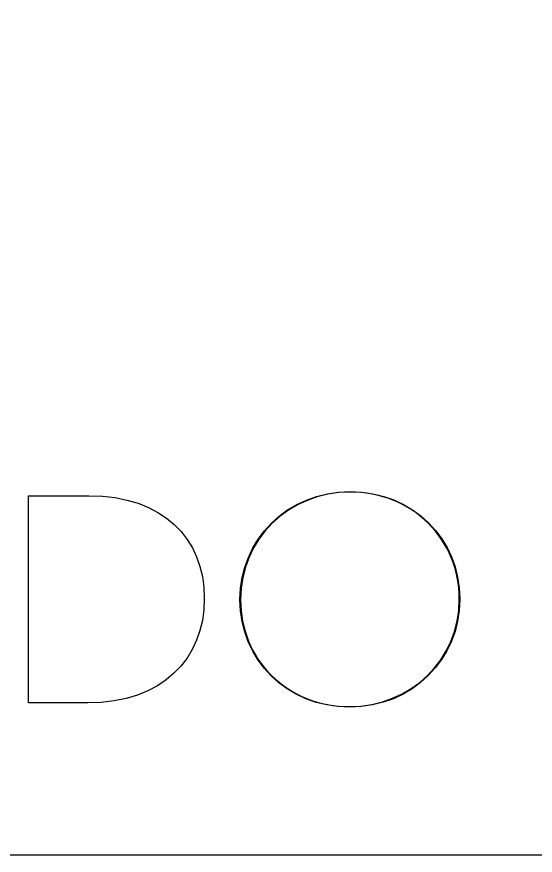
# Model space of a CAD drawing. Extents: x 43 to 403, y -142 to -7.
# Drawn here: x 180.58 to 208.76, y -142.34 to -96.79 of the extents above; entities that cross this region are included whole.
import ezdxf

# ---------------------------------------------------------------- set-up
doc = ezdxf.new("R2010")
doc.units = 0
doc.layers.add('CUT', color=7, linetype='CONTINUOUS')

# ---------------------------------------------------------------- blocks, each defined once
blk = doc.blocks.new('*U14')
at = {"layer": 'CUT', "color": 1}
for points in [[(196.851, -122.896), (196.362, -123.033), (196.851, -122.86)], [(196.362, -123.068), (196.362, -123.033), (196.851, -122.896)], [(196.879, -122.886), (196.851, -122.86), (196.879, -122.85)], [(196.901, -122.878), (196.879, -122.85), (196.901, -122.845)], [(196.912, -122.874), (196.901, -122.845), (196.912, -122.842)], [(197.433, -122.747), (196.912, -122.842), (197.433, -122.713)], [(196.912, -122.874), (196.912, -122.842), (197.433, -122.747)], [(197.463, -122.739), (197.433, -122.713), (197.463, -122.706)], [(197.474, -122.737), (197.463, -122.706), (197.474, -122.704)], [(197.488, -122.733), (197.474, -122.704), (197.488, -122.702)], [(198.04, -122.653), (197.488, -122.702), (198.04, -122.622)], [(197.488, -122.733), (197.488, -122.702), (198.04, -122.653)], [(198.065, -122.649), (198.04, -122.622), (198.065, -122.618)], [(198.072, -122.648), (198.065, -122.618), (198.072, -122.617)], [(198.086, -122.646), (198.072, -122.617), (198.086, -122.616)], [(198.671, -122.618), (198.086, -122.616), (198.671, -122.588)], [(198.086, -122.646), (198.086, -122.616), (198.671, -122.618)], [(198.703, -122.617), (198.671, -122.588), (198.703, -122.587)], [(198.671, -122.618), (198.671, -122.588), (198.703, -122.617)], [(198.703, -122.617), (198.703, -122.587), (199.289, -122.644)], [(199.289, -122.644), (198.703, -122.587), (199.289, -122.615)], [(199.289, -122.644), (199.289, -122.615), (199.303, -122.644)], [(199.303, -122.644), (199.303, -122.615), (199.31, -122.645)], [(199.31, -122.645), (199.31, -122.616), (199.334, -122.648)], [(199.334, -122.648), (199.334, -122.617), (199.887, -122.726)], [(199.887, -122.726), (199.334, -122.617), (199.887, -122.697)], [(199.887, -122.726), (199.887, -122.697), (199.901, -122.728)], [(199.901, -122.728), (199.901, -122.699), (199.911, -122.73)], [(199.911, -122.73), (199.911, -122.7), (199.942, -122.737)], [(199.942, -122.737), (199.942, -122.704), (200.462, -122.862)], [(200.462, -122.862), (199.942, -122.704), (200.462, -122.832)], [(200.462, -122.862), (200.462, -122.832), (200.473, -122.864)], [(200.473, -122.864), (200.473, -122.835), (200.495, -122.872)], [(200.495, -122.872), (200.495, -122.84), (200.524, -122.882)], [(200.524, -122.882), (200.524, -122.847), (201.012, -123.049)], [(201.012, -123.049), (200.524, -122.847), (201.012, -123.019)], [(195.773, -123.349), (195.349, -123.56), (195.773, -123.308)], [(195.349, -123.599), (195.349, -123.56), (195.773, -123.349)], [(195.797, -123.335), (195.773, -123.308), (195.797, -123.294)], [(195.825, -123.319), (195.797, -123.294), (195.825, -123.281)], [(195.84, -123.31), (195.825, -123.281), (195.84, -123.274)], [(196.297, -123.098), (195.84, -123.274), (196.297, -123.06)], [(195.84, -123.31), (195.84, -123.274), (196.297, -123.098)], [(196.323, -123.086), (196.297, -123.06), (196.323, -123.047)], [(196.35, -123.073), (196.323, -123.047), (196.35, -123.037)], [(196.362, -123.068), (196.35, -123.037), (196.362, -123.033)], [(201.012, -123.049), (201.012, -123.019), (201.024, -123.053)], [(201.024, -123.053), (201.024, -123.023), (201.051, -123.066)], [(201.051, -123.066), (201.051, -123.033), (201.078, -123.078)], [(201.078, -123.078), (201.078, -123.042), (201.534, -123.286)], [(201.534, -123.286), (201.078, -123.042), (201.534, -123.255)], [(201.534, -123.286), (201.534, -123.255), (201.55, -123.293)], [(201.55, -123.293), (201.55, -123.262), (201.577, -123.309)], [(201.577, -123.309), (201.577, -123.275), (201.601, -123.324)], [(201.601, -123.324), (201.601, -123.286), (202.025, -123.571)], [(202.025, -123.571), (201.601, -123.286), (202.025, -123.537)], [(194.891, -123.931), (194.861, -123.913), (194.891, -123.89)], [(195.282, -123.647), (194.891, -123.89), (195.282, -123.603)], [(194.891, -123.931), (194.891, -123.89), (195.282, -123.647)], [(195.304, -123.631), (195.282, -123.603), (195.304, -123.587)], [(195.327, -123.615), (195.304, -123.587), (195.327, -123.573)], [(195.349, -123.599), (195.327, -123.573), (195.349, -123.56)], [(202.025, -123.571), (202.025, -123.537), (202.047, -123.583)], [(202.047, -123.583), (202.047, -123.55), (202.07, -123.6)], [(202.07, -123.6), (202.07, -123.564), (202.092, -123.616)], [(202.092, -123.616), (202.092, -123.577), (202.483, -123.9)], [(202.483, -123.9), (202.092, -123.577), (202.483, -123.864)], [(202.483, -123.9), (202.483, -123.864), (202.513, -123.922)], [(202.513, -123.922), (202.513, -123.886), (202.529, -123.936)], [(194.425, -124.353), (194.409, -124.319), (194.425, -124.302)], [(194.43, -124.348), (194.425, -124.302), (194.43, -124.297)], [(194.47, -124.305), (194.43, -124.297), (194.47, -124.261)], [(194.827, -123.988), (194.47, -124.261), (194.827, -123.941)], [(194.47, -124.305), (194.47, -124.261), (194.827, -123.988)], [(194.846, -123.972), (194.827, -123.941), (194.846, -123.924)], [(194.861, -123.958), (194.846, -123.924), (194.861, -123.913)], [(202.529, -123.936), (202.529, -123.897), (202.547, -123.953)], [(202.547, -123.953), (202.547, -123.911), (202.904, -124.271)], [(202.904, -124.271), (202.904, -124.231), (202.944, -124.307)], [(202.944, -124.307), (202.944, -124.267), (202.949, -124.313)], [(202.949, -124.313), (202.949, -124.272), (202.965, -124.33)], [(202.965, -124.33), (202.965, -124.286), (203.286, -124.682)], [(193.748, -125.164), (193.748, -125.113), (194.031, -124.791)], [(194.044, -124.774), (194.031, -124.735), (194.044, -124.718)], [(194.045, -124.773), (194.044, -124.718), (194.045, -124.717)], [(194.045, -124.773), (194.045, -124.717), (194.088, -124.716)], [(194.088, -124.716), (194.088, -124.67), (194.409, -124.37)], [(203.286, -124.682), (203.286, -124.637), (203.329, -124.729)], [(203.329, -124.729), (203.329, -124.683), (203.33, -124.73)], [(203.33, -124.73), (203.33, -124.685), (203.343, -124.748)], [(203.343, -124.748), (203.343, -124.699), (203.626, -125.128)], [(193.453, -125.644), (193.453, -125.587), (193.696, -125.248)], [(193.706, -125.232), (193.696, -125.185), (193.706, -125.169)], [(193.708, -125.229), (193.706, -125.169), (193.708, -125.167)], [(193.708, -125.229), (193.708, -125.167), (193.748, -125.164)], [(203.626, -125.128), (203.626, -125.077), (203.666, -125.182)], [(203.666, -125.182), (203.666, -125.131), (203.668, -125.185)], [(203.668, -125.185), (203.668, -125.133), (203.678, -125.202)], [(203.678, -125.202), (203.678, -125.147), (203.921, -125.608)], [(193.413, -125.725), (193.406, -125.667), (193.413, -125.652)], [(193.419, -125.714), (193.413, -125.652), (193.419, -125.643)], [(193.453, -125.644), (193.419, -125.643), (193.453, -125.587)], [(203.921, -125.608), (203.921, -125.55), (203.955, -125.665)], [(203.955, -125.665), (203.955, -125.606), (203.961, -125.676)], [(203.961, -125.676), (203.961, -125.615), (203.968, -125.692)], [(203.968, -125.692), (203.968, -125.627), (204.169, -126.12)], [(193.168, -126.254), (193.163, -126.177), (193.168, -126.163)], [(193.179, -126.224), (193.168, -126.163), (193.179, -126.141)], [(193.205, -126.154), (193.179, -126.141), (193.205, -126.087)], [(193.205, -126.154), (193.205, -126.087), (193.406, -125.74)], [(204.169, -126.12), (204.169, -126.049), (204.195, -126.174)], [(204.195, -126.174), (204.195, -126.103), (204.206, -126.205)], [(204.206, -126.205), (204.206, -126.126), (204.211, -126.219)], [(204.211, -126.219), (204.211, -126.136), (204.367, -126.659)], [(193.007, -126.692), (192.99, -126.653), (193.007, -126.607)], [(193.007, -126.692), (193.007, -126.607), (193.163, -126.267)], [(204.367, -126.659), (204.367, -126.569), (204.384, -126.707)], [(204.384, -126.707), (204.384, -126.616), (204.401, -126.777)], [(192.863, -127.254), (192.863, -127.136), (192.97, -126.836)], [(192.973, -126.825), (192.97, -126.713), (192.973, -126.701)], [(192.99, -126.757), (192.973, -126.701), (192.99, -126.653)], [(204.401, -126.777), (204.401, -126.664), (204.404, -126.789)], [(204.404, -126.789), (204.404, -126.672), (204.511, -127.225)], [(192.774, -127.839), (192.774, -127.64), (192.829, -127.474)], [(192.831, -127.465), (192.829, -127.271), (192.831, -127.262)], [(192.854, -127.31), (192.831, -127.262), (192.854, -127.17)], [(192.863, -127.254), (192.854, -127.17), (192.863, -127.136)], [(204.511, -127.225), (204.511, -127.099), (204.52, -127.259)], [(204.52, -127.259), (204.52, -127.132), (204.543, -127.421)], [(204.543, -127.421), (204.543, -127.226), (204.545, -127.43)], [(204.545, -127.43), (204.545, -127.231), (204.6, -127.811)], [(192.743, -129.073), (192.714, -128.442), (192.743, -127.851)], [(192.744, -129.078), (192.743, -127.844), (192.744, -127.842)], [(192.743, -129.076), (192.743, -127.851), (192.743, -127.844)], [(192.743, -129.076), (192.743, -127.844), (192.744, -129.078)], [(192.743, -129.073), (192.743, -127.851), (192.743, -129.076)], [(192.771, -127.886), (192.744, -127.842), (192.771, -127.656)], [(192.774, -127.839), (192.771, -127.656), (192.774, -127.64)], [(204.6, -127.811), (204.6, -127.604), (204.603, -127.827)], [(204.603, -127.827), (204.603, -127.62), (204.63, -128.41)], [(192.714, -128.475), (192.714, -128.442), (192.743, -129.073)], [(204.63, -129.043), (204.603, -128.999), (204.63, -128.442)], [(192.744, -129.078), (192.744, -128.475), (192.771, -129.265)], [(192.771, -129.265), (192.771, -129.057), (192.774, -129.281)], [(192.774, -129.281), (192.774, -129.074), (192.829, -129.654)], [(204.545, -129.613), (204.545, -129.411), (204.6, -129.244)], [(204.603, -129.229), (204.6, -129.046), (204.603, -128.999)], [(192.829, -129.654), (192.829, -129.455), (192.831, -129.659)], [(192.831, -129.659), (192.831, -129.464), (192.854, -129.753)], [(192.854, -129.753), (192.854, -129.626), (192.863, -129.786)], [(192.863, -129.786), (192.863, -129.66), (192.97, -130.213)], [(204.404, -130.172), (204.404, -130.049), (204.511, -129.748)], [(204.52, -129.715), (204.511, -129.631), (204.52, -129.575)], [(204.543, -129.622), (204.52, -129.575), (204.543, -129.42)], [(204.545, -129.613), (204.543, -129.42), (204.545, -129.411)], [(192.97, -130.213), (192.97, -130.096), (192.973, -130.221)], [(192.973, -130.221), (192.973, -130.108), (192.99, -130.269)], [(192.99, -130.269), (192.99, -130.178), (193.007, -130.316)], [(193.007, -130.316), (193.007, -130.226), (193.163, -130.749)], [(204.384, -130.231), (204.367, -130.193), (204.384, -130.128)], [(204.401, -130.183), (204.384, -130.128), (204.401, -130.06)], [(204.404, -130.172), (204.401, -130.06), (204.404, -130.049)], [(193.163, -130.749), (193.163, -130.666), (193.168, -130.759)], [(193.168, -130.759), (193.168, -130.68), (193.179, -130.782)], [(193.179, -130.782), (193.179, -130.711), (193.205, -130.836)], [(204.195, -130.744), (204.169, -130.731), (204.195, -130.661)], [(204.206, -130.721), (204.195, -130.661), (204.206, -130.631)], [(204.211, -130.708), (204.206, -130.631), (204.211, -130.618)], [(204.211, -130.708), (204.211, -130.618), (204.367, -130.278)], [(193.205, -130.836), (193.205, -130.765), (193.406, -131.258)], [(203.955, -131.242), (203.921, -131.241), (203.955, -131.171)], [(203.961, -131.233), (203.955, -131.171), (203.961, -131.16)], [(203.968, -131.218), (203.961, -131.16), (203.968, -131.145)], [(203.968, -131.218), (203.968, -131.145), (204.169, -130.798)], [(193.406, -131.258), (193.406, -131.193), (193.413, -131.27)], [(193.413, -131.27), (193.413, -131.209), (193.419, -131.279)], [(193.419, -131.279), (193.419, -131.22), (193.453, -131.336)], [(193.453, -131.336), (193.453, -131.277), (193.696, -131.738)], [(203.678, -131.7), (203.668, -131.653), (203.678, -131.637)], [(203.678, -131.7), (203.678, -131.637), (203.921, -131.298)], [(193.696, -131.738), (193.696, -131.684), (193.706, -131.752)], [(193.706, -131.752), (193.706, -131.7), (193.708, -131.754)], [(193.708, -131.754), (193.708, -131.703), (193.748, -131.808)], [(193.748, -131.808), (193.748, -131.757), (194.031, -132.186)], [(203.343, -132.15), (203.33, -132.111), (203.343, -132.094)], [(203.343, -132.15), (203.343, -132.094), (203.626, -131.772)], [(203.626, -131.772), (203.626, -131.721), (203.666, -131.718)], [(203.668, -131.716), (203.666, -131.656), (203.668, -131.653)], [(194.031, -132.186), (194.031, -132.138), (194.044, -132.2)], [(194.044, -132.2), (194.044, -132.155), (194.045, -132.202)], [(194.045, -132.202), (194.045, -132.157), (194.088, -132.248)], [(194.088, -132.248), (194.088, -132.203), (194.409, -132.599)], [(202.944, -132.588), (202.904, -132.58), (202.944, -132.537)], [(202.949, -132.583), (202.944, -132.537), (202.949, -132.531)], [(202.965, -132.566), (202.949, -132.531), (202.965, -132.514)], [(202.965, -132.566), (202.965, -132.514), (203.286, -132.215)], [(203.286, -132.215), (203.286, -132.169), (203.329, -132.168)], [(203.33, -132.167), (203.329, -132.112), (203.33, -132.111)], [(194.409, -132.599), (194.409, -132.555), (194.425, -132.613)], [(194.425, -132.613), (194.425, -132.572), (194.43, -132.618)], [(194.43, -132.618), (194.43, -132.578), (194.47, -132.654)], [(194.47, -132.654), (194.47, -132.614), (194.827, -132.974)], [(194.827, -132.974), (194.827, -132.933), (194.846, -132.988)], [(194.846, -132.988), (194.846, -132.949), (194.861, -132.999)], [(194.861, -132.999), (194.861, -132.964), (194.891, -133.022)], [(194.891, -133.022), (194.891, -132.985), (195.282, -133.308)], [(195.282, -133.308), (194.891, -132.985), (195.282, -133.269)], [(202.483, -132.995), (202.092, -133.238), (202.483, -132.954)], [(202.092, -133.282), (202.092, -133.238), (202.483, -132.995)], [(202.513, -132.972), (202.483, -132.954), (202.513, -132.927)], [(202.529, -132.961), (202.513, -132.927), (202.529, -132.913)], [(202.547, -132.944), (202.529, -132.913), (202.547, -132.896)], [(202.904, -132.624), (202.547, -132.896), (202.904, -132.58)], [(202.547, -132.944), (202.547, -132.896), (202.904, -132.624)], [(195.282, -133.308), (195.282, -133.269), (195.304, -133.321)], [(195.304, -133.321), (195.304, -133.285), (195.327, -133.335)], [(195.327, -133.335), (195.327, -133.302), (195.349, -133.348)], [(195.349, -133.348), (195.349, -133.315), (195.773, -133.599)], [(195.773, -133.599), (195.349, -133.315), (195.773, -133.562)], [(202.025, -133.325), (201.601, -133.536), (202.025, -133.286)], [(201.601, -133.577), (201.601, -133.536), (202.025, -133.325)], [(202.047, -133.312), (202.025, -133.286), (202.047, -133.27)], [(202.07, -133.298), (202.047, -133.27), (202.07, -133.253)], [(202.092, -133.282), (202.07, -133.253), (202.092, -133.238)], [(195.773, -133.599), (195.773, -133.562), (195.797, -133.61)], [(195.797, -133.61), (195.797, -133.576), (195.825, -133.623)], [(195.825, -133.623), (195.825, -133.592), (195.84, -133.63)], [(195.84, -133.63), (195.84, -133.599), (196.297, -133.843)], [(196.297, -133.843), (195.84, -133.599), (196.297, -133.807)], [(196.297, -133.843), (196.297, -133.807), (196.323, -133.852)], [(196.323, -133.852), (196.323, -133.819), (196.35, -133.862)], [(196.35, -133.862), (196.35, -133.832), (196.362, -133.866)], [(196.362, -133.866), (196.362, -133.836), (196.851, -134.038)], [(196.851, -134.038), (196.362, -133.836), (196.851, -134.004)], [(201.012, -133.852), (200.524, -133.989), (201.012, -133.817)], [(200.524, -134.025), (200.524, -133.989), (201.012, -133.852)], [(201.024, -133.848), (201.012, -133.817), (201.024, -133.812)], [(201.051, -133.838), (201.024, -133.812), (201.051, -133.799)], [(201.078, -133.825), (201.051, -133.799), (201.078, -133.787)], [(201.534, -133.611), (201.078, -133.787), (201.534, -133.575)], [(201.078, -133.825), (201.078, -133.787), (201.534, -133.611)], [(201.55, -133.604), (201.534, -133.575), (201.55, -133.566)], [(201.577, -133.591), (201.55, -133.566), (201.577, -133.55)], [(201.601, -133.577), (201.577, -133.55), (201.601, -133.536)], [(196.851, -134.038), (196.851, -134.004), (196.879, -134.045)], [(196.879, -134.045), (196.879, -134.013), (196.901, -134.05)], [(196.901, -134.05), (196.901, -134.021), (196.912, -134.053)], [(196.912, -134.053), (196.912, -134.023), (197.433, -134.181)], [(197.433, -134.181), (196.912, -134.023), (197.433, -134.148)], [(197.433, -134.181), (197.433, -134.148), (197.463, -134.185)], [(197.463, -134.185), (197.463, -134.155), (197.474, -134.187)], [(197.474, -134.187), (197.474, -134.157), (197.488, -134.189)], [(197.488, -134.189), (197.488, -134.159), (198.04, -134.268)], [(198.04, -134.268), (197.488, -134.159), (198.04, -134.237)], [(198.04, -134.268), (198.04, -134.237), (198.065, -134.27)], [(198.065, -134.27), (198.065, -134.24), (198.072, -134.27)], [(198.072, -134.27), (198.072, -134.241), (198.086, -134.271)], [(198.086, -134.271), (198.086, -134.241), (198.671, -134.298)], [(198.671, -134.298), (198.086, -134.241), (198.671, -134.268)], [(198.703, -134.297), (198.671, -134.268), (198.703, -134.267)], [(198.671, -134.298), (198.671, -134.268), (198.703, -134.297)], [(199.289, -134.269), (198.703, -134.267), (199.289, -134.239)], [(198.703, -134.297), (198.703, -134.267), (199.289, -134.269)], [(199.303, -134.268), (199.289, -134.239), (199.303, -134.237)], [(199.31, -134.267), (199.303, -134.237), (199.31, -134.236)], [(199.334, -134.263), (199.31, -134.236), (199.334, -134.232)], [(199.887, -134.183), (199.334, -134.232), (199.887, -134.152)], [(199.334, -134.263), (199.334, -134.232), (199.887, -134.183)], [(199.901, -134.181), (199.887, -134.152), (199.901, -134.149)], [(199.911, -134.179), (199.901, -134.149), (199.911, -134.146)], [(199.942, -134.172), (199.911, -134.146), (199.942, -134.138)], [(200.462, -134.043), (199.942, -134.138), (200.462, -134.011)], [(199.942, -134.172), (199.942, -134.138), (200.462, -134.043)], [(200.473, -134.04), (200.462, -134.011), (200.473, -134.007)], [(200.495, -134.035), (200.473, -134.007), (200.495, -133.999)], [(200.524, -134.025), (200.495, -133.999), (200.524, -133.989)]]:
    blk.add_solid(points, dxfattribs=at)
at = {"layer": 'CUT', "color": 1, "extrusion": (0, 0, -1)}
for points in [[(-196.851, -122.896), (-196.851, -122.86), (-196.879, -122.886)], [(-196.879, -122.886), (-196.879, -122.85), (-196.901, -122.878)], [(-196.901, -122.878), (-196.901, -122.845), (-196.912, -122.874)], [(-197.433, -122.747), (-197.433, -122.713), (-197.463, -122.739)], [(-197.463, -122.739), (-197.463, -122.706), (-197.474, -122.737)], [(-197.474, -122.737), (-197.474, -122.704), (-197.488, -122.733)], [(-198.04, -122.653), (-198.04, -122.622), (-198.065, -122.649)], [(-198.065, -122.649), (-198.065, -122.618), (-198.072, -122.648)], [(-198.072, -122.648), (-198.072, -122.617), (-198.086, -122.646)], [(-199.303, -122.644), (-199.289, -122.615), (-199.303, -122.615)], [(-199.31, -122.645), (-199.303, -122.615), (-199.31, -122.616)], [(-199.334, -122.648), (-199.31, -122.616), (-199.334, -122.617)], [(-199.901, -122.728), (-199.887, -122.697), (-199.901, -122.699)], [(-199.911, -122.73), (-199.901, -122.699), (-199.911, -122.7)], [(-199.942, -122.737), (-199.911, -122.7), (-199.942, -122.704)], [(-200.473, -122.864), (-200.462, -122.832), (-200.473, -122.835)], [(-200.495, -122.872), (-200.473, -122.835), (-200.495, -122.84)], [(-200.524, -122.882), (-200.495, -122.84), (-200.524, -122.847)], [(-195.773, -123.349), (-195.773, -123.308), (-195.797, -123.335)], [(-195.797, -123.335), (-195.797, -123.294), (-195.825, -123.319)], [(-195.825, -123.319), (-195.825, -123.281), (-195.84, -123.31)], [(-196.297, -123.098), (-196.297, -123.06), (-196.323, -123.086)], [(-196.323, -123.086), (-196.323, -123.047), (-196.35, -123.073)], [(-196.35, -123.073), (-196.35, -123.037), (-196.362, -123.068)], [(-201.024, -123.053), (-201.012, -123.019), (-201.024, -123.023)], [(-201.051, -123.066), (-201.024, -123.023), (-201.051, -123.033)], [(-201.078, -123.078), (-201.051, -123.033), (-201.078, -123.042)], [(-201.55, -123.293), (-201.534, -123.255), (-201.55, -123.262)], [(-201.577, -123.309), (-201.55, -123.262), (-201.577, -123.275)], [(-201.601, -123.324), (-201.577, -123.275), (-201.601, -123.286)], [(-195.282, -123.647), (-195.282, -123.603), (-195.304, -123.631)], [(-195.304, -123.631), (-195.304, -123.587), (-195.327, -123.615)], [(-195.327, -123.615), (-195.327, -123.573), (-195.349, -123.599)], [(-202.047, -123.583), (-202.025, -123.537), (-202.047, -123.55)], [(-202.07, -123.6), (-202.047, -123.55), (-202.07, -123.564)], [(-202.092, -123.616), (-202.07, -123.564), (-202.092, -123.577)], [(-202.513, -123.922), (-202.483, -123.864), (-202.513, -123.886)], [(-202.529, -123.936), (-202.513, -123.886), (-202.529, -123.897)], [(-194.409, -124.37), (-194.088, -124.67), (-194.409, -124.319)], [(-194.409, -124.37), (-194.409, -124.319), (-194.425, -124.353)], [(-194.425, -124.353), (-194.425, -124.302), (-194.43, -124.348)], [(-194.43, -124.348), (-194.43, -124.297), (-194.47, -124.305)], [(-194.827, -123.988), (-194.827, -123.941), (-194.846, -123.972)], [(-194.846, -123.972), (-194.846, -123.924), (-194.861, -123.958)], [(-194.861, -123.958), (-194.861, -123.913), (-194.891, -123.931)], [(-202.547, -123.953), (-202.529, -123.897), (-202.547, -123.911)], [(-202.904, -124.271), (-202.547, -123.911), (-202.904, -124.231)], [(-202.944, -124.307), (-202.904, -124.231), (-202.944, -124.267)], [(-202.949, -124.313), (-202.944, -124.267), (-202.949, -124.272)], [(-202.965, -124.33), (-202.949, -124.272), (-202.965, -124.286)], [(-203.286, -124.682), (-202.965, -124.286), (-203.286, -124.637)], [(-194.031, -124.791), (-193.748, -125.113), (-194.031, -124.735)], [(-194.031, -124.791), (-194.031, -124.735), (-194.044, -124.774)], [(-194.044, -124.774), (-194.044, -124.718), (-194.045, -124.773)], [(-194.088, -124.716), (-194.045, -124.717), (-194.088, -124.67)], [(-203.329, -124.729), (-203.286, -124.637), (-203.329, -124.683)], [(-203.33, -124.73), (-203.329, -124.683), (-203.33, -124.685)], [(-203.343, -124.748), (-203.33, -124.685), (-203.343, -124.699)], [(-203.626, -125.128), (-203.343, -124.699), (-203.626, -125.077)], [(-193.696, -125.248), (-193.453, -125.587), (-193.696, -125.185)], [(-193.696, -125.248), (-193.696, -125.185), (-193.706, -125.232)], [(-193.706, -125.232), (-193.706, -125.169), (-193.708, -125.229)], [(-193.748, -125.164), (-193.708, -125.167), (-193.748, -125.113)], [(-203.666, -125.182), (-203.626, -125.077), (-203.666, -125.131)], [(-203.668, -125.185), (-203.666, -125.131), (-203.668, -125.133)], [(-203.678, -125.202), (-203.668, -125.133), (-203.678, -125.147)], [(-203.921, -125.608), (-203.678, -125.147), (-203.921, -125.55)], [(-193.406, -125.74), (-193.205, -126.087), (-193.406, -125.667)], [(-193.406, -125.74), (-193.406, -125.667), (-193.413, -125.725)], [(-193.413, -125.725), (-193.413, -125.652), (-193.419, -125.714)], [(-193.419, -125.714), (-193.419, -125.643), (-193.453, -125.644)], [(-203.955, -125.665), (-203.921, -125.55), (-203.955, -125.606)], [(-203.961, -125.676), (-203.955, -125.606), (-203.961, -125.615)], [(-203.968, -125.692), (-203.961, -125.615), (-203.968, -125.627)], [(-204.169, -126.12), (-203.968, -125.627), (-204.169, -126.049)], [(-193.168, -126.254), (-193.168, -126.163), (-193.179, -126.224)], [(-193.179, -126.224), (-193.179, -126.141), (-193.205, -126.154)], [(-204.195, -126.174), (-204.169, -126.049), (-204.195, -126.103)], [(-204.206, -126.205), (-204.195, -126.103), (-204.206, -126.126)], [(-204.211, -126.219), (-204.206, -126.126), (-204.211, -126.136)], [(-204.367, -126.659), (-204.211, -126.136), (-204.367, -126.569)], [(-193.163, -126.267), (-193.007, -126.607), (-193.163, -126.177)], [(-193.163, -126.267), (-193.163, -126.177), (-193.168, -126.254)], [(-204.384, -126.707), (-204.367, -126.569), (-204.384, -126.616)], [(-204.401, -126.777), (-204.384, -126.616), (-204.401, -126.664)], [(-192.97, -126.836), (-192.863, -127.136), (-192.97, -126.713)], [(-192.97, -126.836), (-192.97, -126.713), (-192.973, -126.825)], [(-192.973, -126.825), (-192.973, -126.701), (-192.99, -126.757)], [(-192.99, -126.757), (-192.99, -126.653), (-193.007, -126.692)], [(-204.404, -126.789), (-204.401, -126.664), (-204.404, -126.672)], [(-204.511, -127.225), (-204.404, -126.672), (-204.511, -127.099)], [(-192.829, -127.474), (-192.774, -127.64), (-192.829, -127.271)], [(-192.829, -127.474), (-192.829, -127.271), (-192.831, -127.465)], [(-192.831, -127.465), (-192.831, -127.262), (-192.854, -127.31)], [(-192.854, -127.31), (-192.854, -127.17), (-192.863, -127.254)], [(-204.52, -127.259), (-204.511, -127.099), (-204.52, -127.132)], [(-204.543, -127.421), (-204.52, -127.132), (-204.543, -127.226)], [(-204.545, -127.43), (-204.543, -127.226), (-204.545, -127.231)], [(-204.6, -127.811), (-204.545, -127.231), (-204.6, -127.604)], [(-192.744, -128.442), (-192.744, -127.842), (-192.771, -127.886)], [(-192.771, -127.886), (-192.771, -127.656), (-192.774, -127.839)], [(-204.603, -127.827), (-204.6, -127.604), (-204.603, -127.62)], [(-204.63, -128.41), (-204.603, -127.62), (-204.63, -127.807)], [(-204.63, -129.043), (-204.63, -127.807), (-204.631, -129.041)], [(-204.631, -129.041), (-204.63, -127.807), (-204.631, -127.809)], [(-204.631, -129.041), (-204.631, -127.809), (-204.631, -129.034)], [(-204.631, -129.034), (-204.631, -127.809), (-204.631, -127.812)], [(-204.631, -129.034), (-204.631, -127.812), (-204.66, -128.442)], [(-204.66, -128.442), (-204.631, -127.812), (-204.66, -128.41)], [(-192.771, -129.265), (-192.744, -128.475), (-192.771, -129.057)], [(-192.774, -129.281), (-192.771, -129.057), (-192.774, -129.074)], [(-192.829, -129.654), (-192.774, -129.074), (-192.829, -129.455)], [(-204.6, -129.244), (-204.545, -129.411), (-204.6, -129.046)], [(-204.6, -129.244), (-204.6, -129.046), (-204.603, -129.229)], [(-204.603, -129.229), (-204.603, -128.999), (-204.63, -129.043)], [(-192.831, -129.659), (-192.829, -129.455), (-192.831, -129.464)], [(-192.854, -129.753), (-192.831, -129.464), (-192.854, -129.626)], [(-192.863, -129.786), (-192.854, -129.626), (-192.863, -129.66)], [(-192.97, -130.213), (-192.863, -129.66), (-192.97, -130.096)], [(-204.511, -129.748), (-204.404, -130.049), (-204.511, -129.631)], [(-204.511, -129.748), (-204.511, -129.631), (-204.52, -129.715)], [(-204.52, -129.715), (-204.52, -129.575), (-204.543, -129.622)], [(-204.543, -129.622), (-204.543, -129.42), (-204.545, -129.613)], [(-192.973, -130.221), (-192.97, -130.096), (-192.973, -130.108)], [(-192.99, -130.269), (-192.973, -130.108), (-192.99, -130.178)], [(-193.007, -130.316), (-192.99, -130.178), (-193.007, -130.226)], [(-193.163, -130.749), (-193.007, -130.226), (-193.163, -130.666)], [(-204.367, -130.278), (-204.211, -130.618), (-204.367, -130.193)], [(-204.367, -130.278), (-204.367, -130.193), (-204.384, -130.231)], [(-204.384, -130.231), (-204.384, -130.128), (-204.401, -130.183)], [(-204.401, -130.183), (-204.401, -130.06), (-204.404, -130.172)], [(-193.168, -130.759), (-193.163, -130.666), (-193.168, -130.68)], [(-193.179, -130.782), (-193.168, -130.68), (-193.179, -130.711)], [(-193.205, -130.836), (-193.179, -130.711), (-193.205, -130.765)], [(-204.195, -130.744), (-204.195, -130.661), (-204.206, -130.721)], [(-204.206, -130.721), (-204.206, -130.631), (-204.211, -130.708)], [(-193.406, -131.258), (-193.205, -130.765), (-193.406, -131.193)], [(-203.955, -131.242), (-203.955, -131.171), (-203.961, -131.233)], [(-203.961, -131.233), (-203.961, -131.16), (-203.968, -131.218)], [(-204.169, -130.798), (-203.968, -131.145), (-204.169, -130.731)], [(-204.169, -130.798), (-204.169, -130.731), (-204.195, -130.744)], [(-193.413, -131.27), (-193.406, -131.193), (-193.413, -131.209)], [(-193.419, -131.279), (-193.413, -131.209), (-193.419, -131.22)], [(-193.453, -131.336), (-193.419, -131.22), (-193.453, -131.277)], [(-193.696, -131.738), (-193.453, -131.277), (-193.696, -131.684)], [(-203.921, -131.298), (-203.678, -131.637), (-203.921, -131.241)], [(-203.921, -131.298), (-203.921, -131.241), (-203.955, -131.242)], [(-193.706, -131.752), (-193.696, -131.684), (-193.706, -131.7)], [(-193.708, -131.754), (-193.706, -131.7), (-193.708, -131.703)], [(-193.748, -131.808), (-193.708, -131.703), (-193.748, -131.757)], [(-194.031, -132.186), (-193.748, -131.757), (-194.031, -132.138)], [(-203.626, -131.772), (-203.343, -132.094), (-203.626, -131.721)], [(-203.666, -131.718), (-203.626, -131.721), (-203.666, -131.656)], [(-203.666, -131.718), (-203.666, -131.656), (-203.668, -131.716)], [(-203.668, -131.716), (-203.668, -131.653), (-203.678, -131.7)], [(-194.044, -132.2), (-194.031, -132.138), (-194.044, -132.155)], [(-194.045, -132.202), (-194.044, -132.155), (-194.045, -132.157)], [(-194.088, -132.248), (-194.045, -132.157), (-194.088, -132.203)], [(-194.409, -132.599), (-194.088, -132.203), (-194.409, -132.555)], [(-202.944, -132.588), (-202.944, -132.537), (-202.949, -132.583)], [(-202.949, -132.583), (-202.949, -132.531), (-202.965, -132.566)], [(-203.286, -132.215), (-202.965, -132.514), (-203.286, -132.169)], [(-203.329, -132.168), (-203.286, -132.169), (-203.329, -132.112)], [(-203.329, -132.168), (-203.329, -132.112), (-203.33, -132.167)], [(-203.33, -132.167), (-203.33, -132.111), (-203.343, -132.15)], [(-194.425, -132.613), (-194.409, -132.555), (-194.425, -132.572)], [(-194.43, -132.618), (-194.425, -132.572), (-194.43, -132.578)], [(-194.47, -132.654), (-194.43, -132.578), (-194.47, -132.614)], [(-194.827, -132.974), (-194.47, -132.614), (-194.827, -132.933)], [(-194.846, -132.988), (-194.827, -132.933), (-194.846, -132.949)], [(-194.861, -132.999), (-194.846, -132.949), (-194.861, -132.964)], [(-194.891, -133.022), (-194.861, -132.964), (-194.891, -132.985)], [(-202.483, -132.995), (-202.483, -132.954), (-202.513, -132.972)], [(-202.513, -132.972), (-202.513, -132.927), (-202.529, -132.961)], [(-202.529, -132.961), (-202.529, -132.913), (-202.547, -132.944)], [(-202.904, -132.624), (-202.904, -132.58), (-202.944, -132.588)], [(-195.304, -133.321), (-195.282, -133.269), (-195.304, -133.285)], [(-195.327, -133.335), (-195.304, -133.285), (-195.327, -133.302)], [(-195.349, -133.348), (-195.327, -133.302), (-195.349, -133.315)], [(-202.025, -133.325), (-202.025, -133.286), (-202.047, -133.312)], [(-202.047, -133.312), (-202.047, -133.27), (-202.07, -133.298)], [(-202.07, -133.298), (-202.07, -133.253), (-202.092, -133.282)], [(-195.797, -133.61), (-195.773, -133.562), (-195.797, -133.576)], [(-195.825, -133.623), (-195.797, -133.576), (-195.825, -133.592)], [(-195.84, -133.63), (-195.825, -133.592), (-195.84, -133.599)], [(-196.323, -133.852), (-196.297, -133.807), (-196.323, -133.819)], [(-196.35, -133.862), (-196.323, -133.819), (-196.35, -133.832)], [(-196.362, -133.866), (-196.35, -133.832), (-196.362, -133.836)], [(-201.012, -133.852), (-201.012, -133.817), (-201.024, -133.848)], [(-201.024, -133.848), (-201.024, -133.812), (-201.051, -133.838)], [(-201.051, -133.838), (-201.051, -133.799), (-201.078, -133.825)], [(-201.534, -133.611), (-201.534, -133.575), (-201.55, -133.604)], [(-201.55, -133.604), (-201.55, -133.566), (-201.577, -133.591)], [(-201.577, -133.591), (-201.577, -133.55), (-201.601, -133.577)], [(-196.879, -134.045), (-196.851, -134.004), (-196.879, -134.013)], [(-196.901, -134.05), (-196.879, -134.013), (-196.901, -134.021)], [(-196.912, -134.053), (-196.901, -134.021), (-196.912, -134.023)], [(-197.463, -134.185), (-197.433, -134.148), (-197.463, -134.155)], [(-197.474, -134.187), (-197.463, -134.155), (-197.474, -134.157)], [(-197.488, -134.189), (-197.474, -134.157), (-197.488, -134.159)], [(-198.065, -134.27), (-198.04, -134.237), (-198.065, -134.24)], [(-198.072, -134.27), (-198.065, -134.24), (-198.072, -134.241)], [(-198.086, -134.271), (-198.072, -134.241), (-198.086, -134.241)], [(-199.289, -134.269), (-199.289, -134.239), (-199.303, -134.268)], [(-199.303, -134.268), (-199.303, -134.237), (-199.31, -134.267)], [(-199.31, -134.267), (-199.31, -134.236), (-199.334, -134.263)], [(-199.887, -134.183), (-199.887, -134.152), (-199.901, -134.181)], [(-199.901, -134.181), (-199.901, -134.149), (-199.911, -134.179)], [(-199.911, -134.179), (-199.911, -134.146), (-199.942, -134.172)], [(-200.462, -134.043), (-200.462, -134.011), (-200.473, -134.04)], [(-200.473, -134.04), (-200.473, -134.007), (-200.495, -134.035)], [(-200.495, -134.035), (-200.495, -133.999), (-200.524, -134.025)]]:
    blk.add_solid(points, dxfattribs=at)
blk = doc.blocks.new('BLOCK_12')
at = {"layer": 'CUT'}
for points, knots in [([(198.703, -122.587), (195.28, -122.587), (192.714, -125.209), (192.714, -128.442), (192.714, -128.442), (192.714, -128.475), (192.714, -128.475), (192.714, -131.709), (195.249, -134.298), (198.671, -134.298), (202.094, -134.298), (204.66, -131.676), (204.66, -128.442), (204.66, -128.442), (204.66, -128.41), (204.66, -128.41), (204.66, -125.177), (202.125, -122.587), (198.703, -122.587), (198.703, -122.587), (198.703, -122.587), (198.703, -122.587)], [0, 0, 0, 0, 1, 1, 1, 2, 2, 2, 3, 3, 3, 4, 4, 4, 5, 5, 5, 6, 6, 6, 7, 7, 7, 7]), ([(198.703, -122.617), (200.338, -122.617), (201.844, -123.217), (202.944, -124.307), (204.031, -125.385), (204.63, -126.842), (204.63, -128.41), (204.63, -128.41), (204.63, -128.442), (204.63, -128.442), (204.63, -131.709), (202.013, -134.268), (198.671, -134.268), (197.037, -134.268), (195.531, -133.668), (194.43, -132.578), (193.343, -131.501), (192.744, -130.043), (192.744, -128.475), (192.744, -128.475), (192.744, -128.442), (192.744, -128.442), (192.744, -125.176), (195.361, -122.617), (198.703, -122.617)], [0, 0, 0, 0, 1, 1, 1, 2, 2, 2, 3, 3, 3, 4, 4, 4, 5, 5, 5, 6, 6, 6, 7, 7, 7, 8, 8, 8, 8])]:
    blk.add_open_spline(points, degree=3, knots=knots, dxfattribs=at)
at = {"layer": 'CUT', "color": 1}
blk.add_blockref('*U14', (0, 0), dxfattribs=at)
blk = doc.blocks.new('BLOCK_11')
at = {"layer": 'CUT'}
blk.add_blockref('BLOCK_12', (0, 0), dxfattribs=at)

msp = doc.modelspace()

# ---------------------------------------------------------------- linework, layer by layer
at = {"layer": 'CUT', "color": 1}
msp.add_lwpolyline([(45.175, -7.743), (265.123, -7.743), (265.123, -142.343), (45.175, -142.343)], dxfattribs=at)
msp.add_open_spline([(184.5, -122.812), (184.5, -122.812), (181.225, -122.812), (181.225, -122.812), (181.225, -122.812), (181.225, -134.073), (181.225, -134.073), (181.225, -134.073), (184.435, -134.073), (184.435, -134.073), (188.49, -134.073), (190.774, -131.66), (190.774, -128.41), (190.774, -128.41), (190.774, -128.378), (190.774, -128.378), (190.774, -125.128), (188.521, -122.812), (184.5, -122.812)], degree=3, knots=[0, 0, 0, 0, 1, 1, 1, 2, 2, 2, 3, 3, 3, 4, 4, 4, 5, 5, 5, 6, 6, 6, 6], dxfattribs=at)

# ---------------------------------------------------------------- block references
at = {"layer": 'CUT'}
msp.add_blockref('BLOCK_11', (0, 0), dxfattribs=at)

doc.saveas('drawing.dxf')
